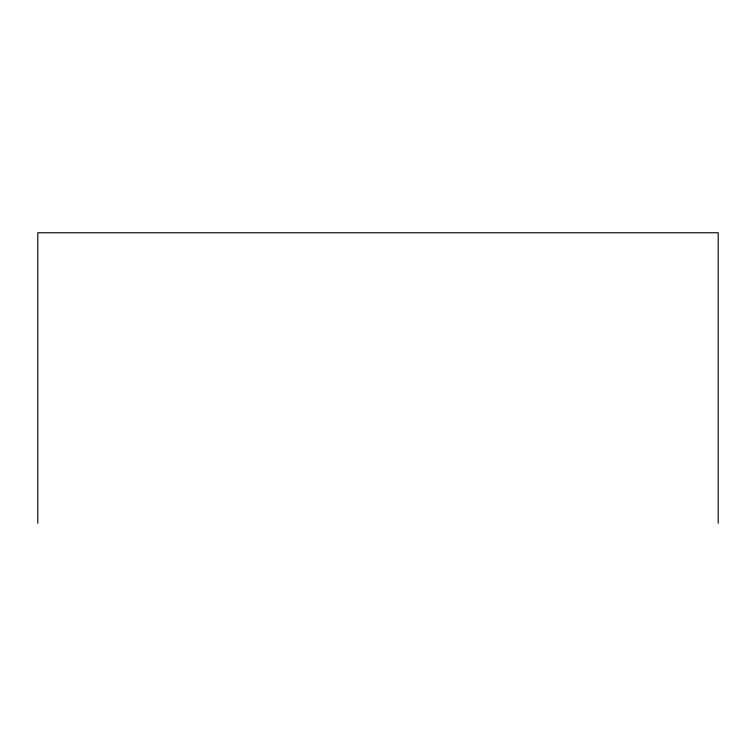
<?xml version="1.0" encoding="UTF-8"?>
<svg xmlns="http://www.w3.org/2000/svg" width="756" height="756" viewBox="0 0 756 756"><rect width="100%" height="100%" fill="white"/><g stroke="black" fill="none" stroke-linecap="round" stroke-linejoin="round"><path stroke-width="1.13" d="M718.2 523.237L718.2 232.763L37.8 232.763L37.8 523.237"/></g></svg>
